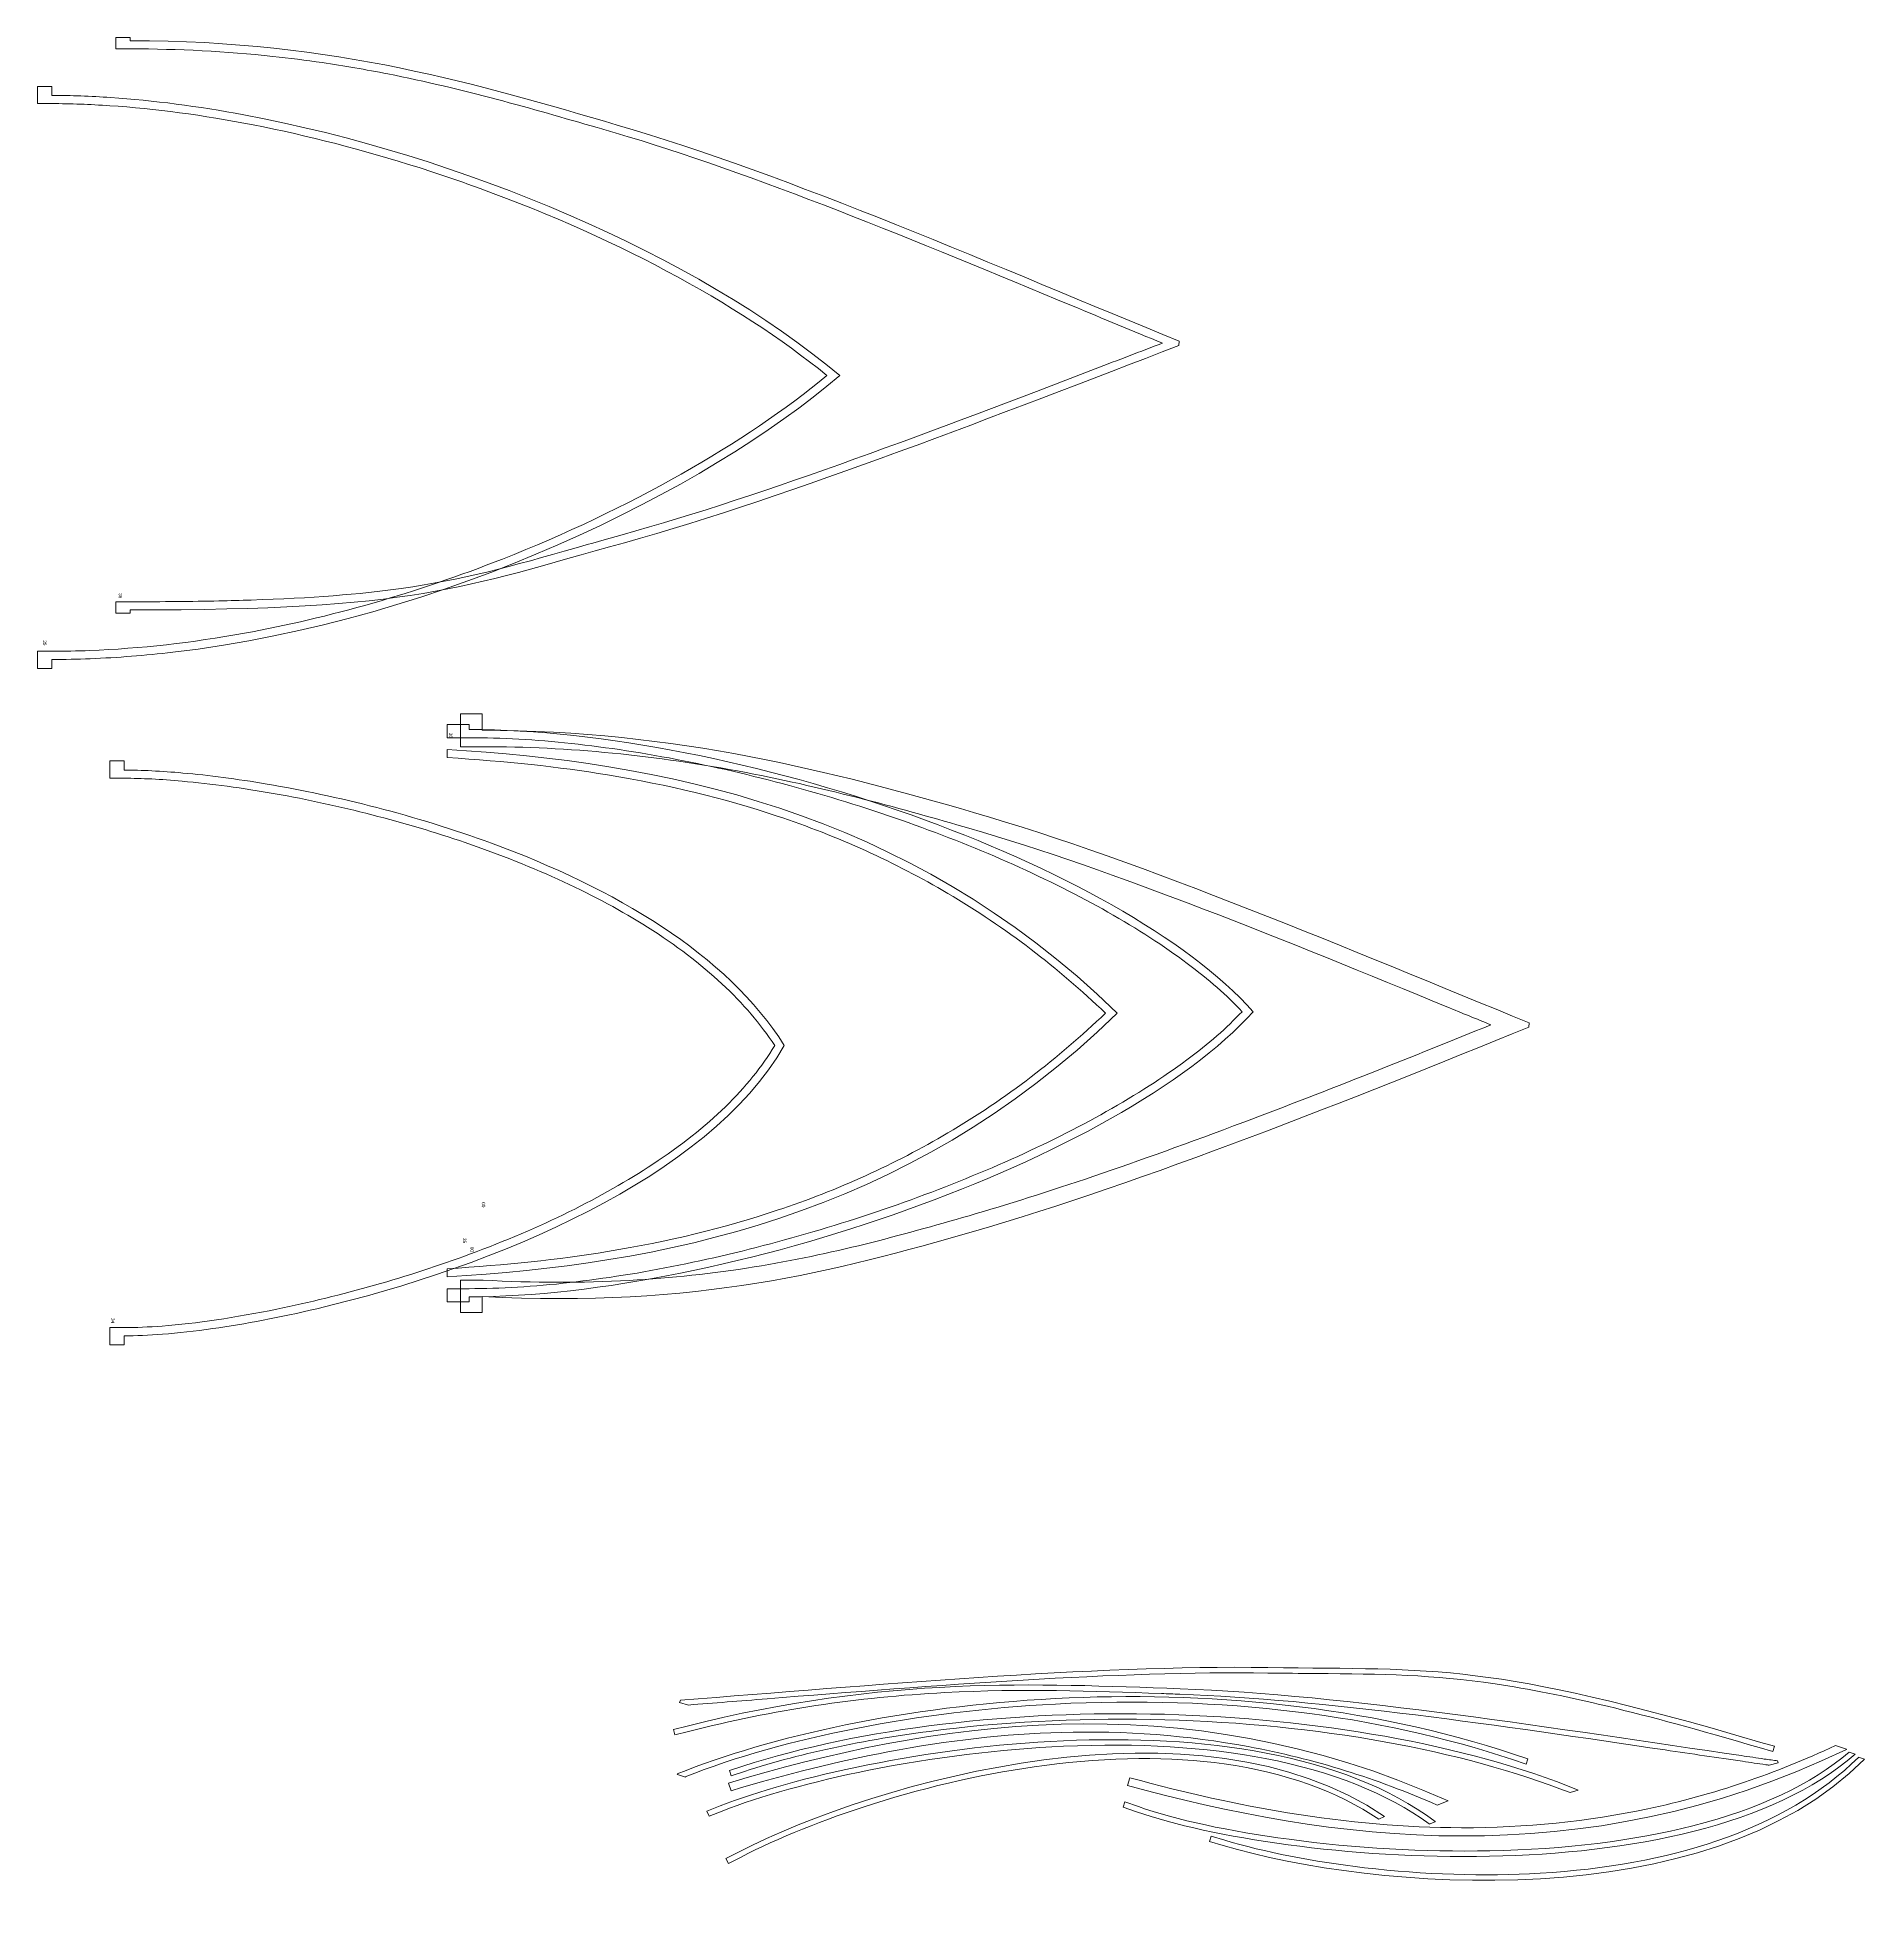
# Model space of a CAD drawing. Header units: inches. Extents: x -11188 to 11060, y -18103 to 6291.
# Drawn here: x -4225 to -2220, y 282 to 2347 of the extents above; entities that cross this region are included whole.
import ezdxf

# ---------------------------------------------------------------- set-up
doc = ezdxf.new("R2010")
doc.units = ezdxf.units.IN
doc.header["$MEASUREMENT"] = 0
doc.layers.add('PRINT', color=7, linetype='Continuous', lineweight=9)
doc.layers.add('SECT-ELEV_dwg', color=8, linetype='Continuous', lineweight=9)
doc.styles.add('Arial', font='arial.ttf', dxfattribs={"height": 0.303706})

# ---------------------------------------------------------------- blocks, each defined once
blk = doc.blocks.new('SECT-ELEV_dwg_block 100-315214-Level 1')
at = {"layer": 'PRINT'}
for points in [[(-18.92, -38.07), (-18.92, -38.07), (-16.92, -38.07), (-16.92, -38.07)], [(-18.92, -41.07), (-18.92, -41.07), (-18.92, -38.07), (-18.92, -38.07)], [(-16.92, -38.07), (-16.92, -38.07), (-16.92, -39.57), (-16.92, -39.57)], [(-16.92, -39.57), (0.86, -39.57), (15.48, -43.46), (28.02, -47.08)], [(-16.92, -41.07), (-16.92, -41.07), (-18.92, -41.07), (-18.92, -41.07)], [(7.23, -43.44), (-1.1, -41.85), (-9, -41.07), (-16.92, -41.07)], [(27.61, -48.53), (21.73, -46.83), (14.82, -44.89), (7.23, -43.44)], [(28.02, -47.08), (43.52, -51.56), (62.97, -59.86), (78.86, -66.33)], [(71.34, -64.87), (57.04, -59), (40.83, -52.34), (27.61, -48.53)], [(75.38, -66.52), (74.06, -65.99), (72.72, -65.44), (71.34, -64.87)], [(78.83, -66.74), (62.95, -73.21), (43.53, -80.96), (28.03, -85.43)], [(52.76, -75.43), (60.51, -72.51), (68.39, -69.36), (75.38, -66.52)], [(78.86, -66.33), (78.86, -66.33), (78.83, -66.74), (78.83, -66.74)], [(27.62, -83.99), (34.56, -81.99), (42.79, -79.19), (52.76, -75.43)], [(7.96, -88.68), (15.11, -87.53), (21.34, -85.81), (27.62, -83.99)], [(28.03, -85.43), (15.49, -89.06), (2.68, -92.44), (-16.92, -91.38)], [(-3.47, -89.91), (0.41, -89.7), (4.15, -89.3), (7.96, -88.68)], [(-18.92, -89.88), (-18.92, -89.88), (-16.88, -89.88), (-16.88, -89.88)], [(-18.92, -92.85), (-18.92, -92.85), (-18.92, -89.88), (-18.92, -89.88)], [(-16.88, -89.88), (-16.88, -89.88), (-16.84, -89.89), (-16.84, -89.89)], [(-16.84, -89.89), (-12.17, -90.14), (-7.8, -90.15), (-3.47, -89.91)], [(-16.92, -92.85), (-16.92, -92.85), (-18.92, -92.85), (-18.92, -92.85)], [(-16.92, -91.38), (-16.92, -91.38), (-16.92, -92.85), (-16.92, -92.85)]]:
    blk.add_open_spline(points, degree=3, dxfattribs=at)
blk = doc.blocks.new('SECT-ELEV_dwg_block 101-315215-Level 1')
at = {"layer": 'PRINT'}
for points in [[(-20.13, -39.04), (-20.13, -39.04), (-18.13, -39.04), (-18.13, -39.04)], [(-20.13, -40.25), (-20.13, -40.25), (-20.13, -39.04), (-20.13, -39.04)], [(-18.13, -39.04), (-18.13, -39.04), (-18.13, -39.5), (-18.13, -39.5)], [(-18.13, -39.5), (6.27, -39.5), (41.4, -51.73), (53.63, -65.32)], [(-18.13, -40.25), (-18.13, -40.25), (-20.13, -40.25), (-20.13, -40.25)], [(1.51, -42.36), (-5.61, -40.96), (-12.22, -40.25), (-18.13, -40.25)], [(22.06, -48.02), (15.4, -45.65), (8.3, -43.69), (1.51, -42.36)], [(52.61, -65.32), (51.23, -63.85), (49.54, -62.37), (47.59, -60.91)], [(53.63, -65.32), (41.4, -78.9), (5.26, -91.42), (-18.13, -91.42)], [(47.55, -69.74), (49.53, -68.26), (51.23, -66.78), (52.61, -65.32)], [(40.18, -74.47), (42.93, -72.92), (45.41, -71.33), (47.55, -69.74)], [(21.68, -82.76), (28.49, -80.32), (34.88, -77.46), (40.18, -74.47)], [(1.08, -88.52), (7.84, -87.16), (14.96, -85.16), (21.68, -82.76)], [(-8.91, -90.11), (-5.73, -89.75), (-2.37, -89.22), (1.08, -88.52)], [(-20.13, -90.67), (-20.13, -90.67), (-18.13, -90.67), (-18.13, -90.67)], [(-20.13, -91.88), (-20.13, -91.88), (-20.13, -90.67), (-20.13, -90.67)], [(-18.13, -90.67), (-15.29, -90.67), (-12.19, -90.49), (-8.91, -90.11)], [(-18.13, -91.88), (-18.13, -91.88), (-20.13, -91.88), (-20.13, -91.88)], [(-18.13, -91.42), (-18.13, -91.42), (-18.13, -91.88), (-18.13, -91.88)]]:
    blk.add_open_spline(points, degree=3, dxfattribs=at)
blk.add_open_spline([(47.59, -60.91), (45.47, -59.32), (43.03, -57.74), (40.32, -56.2), (37.68, -54.71), (34.77, -53.25), (31.68, -51.86), (28.63, -50.5), (25.4, -49.21), (22.06, -48.02)], degree=3, knots=[11, 11, 11, 11, 12, 12, 12, 13, 13, 13, 14, 14, 14, 14], dxfattribs=at)
blk = doc.blocks.new('SECT-ELEV_dwg_block 102-315218-Level 1')
at = {"layer": 'PRINT'}
for points in [[(-20.13, -41.32), (-1.28, -42.45), (21.78, -46.51), (41.18, -65.46)], [(-20.13, -42.07), (-20.13, -42.07), (-20.13, -41.32), (-20.13, -41.32)], [(-5.45, -43.65), (-9.95, -42.91), (-14.73, -42.4), (-20.13, -42.07)], [(10.08, -47.42), (5.2, -45.79), (0.12, -44.56), (-5.45, -43.65)], [(25.69, -54.5), (20.86, -51.65), (15.61, -49.27), (10.08, -47.42)], [(33.3, -59.62), (30.87, -57.77), (28.31, -56.05), (25.69, -54.5)], [(40.11, -65.46), (37.93, -63.38), (35.64, -61.42), (33.3, -59.62)], [(41.18, -65.46), (21.78, -84.41), (-1.28, -88.47), (-20.13, -89.59)], [(33.3, -71.29), (35.64, -69.5), (37.93, -67.54), (40.11, -65.46)], [(25.69, -76.42), (28.31, -74.87), (30.87, -73.15), (33.3, -71.29)], [(10.08, -83.5), (15.61, -81.65), (20.86, -79.27), (25.69, -76.42)], [(-5.45, -87.27), (0.12, -86.36), (5.2, -85.13), (10.08, -83.5)], [(-20.13, -88.84), (-14.73, -88.52), (-9.95, -88.01), (-5.45, -87.27)], [(-20.13, -89.59), (-20.13, -89.59), (-20.13, -88.84), (-20.13, -88.84)]]:
    blk.add_open_spline(points, degree=3, dxfattribs=at)
blk = doc.blocks.new('SECT-ELEV_dwg_block 105-315219-Level 1')
at = {"layer": 'PRINT'}
for points in [[(-50.43, 23.82), (-50.43, 23.82), (-50.43, 22.79), (-50.43, 22.79)], [(-49.12, 23.82), (-49.12, 23.82), (-50.43, 23.82), (-50.43, 23.82)], [(-50.43, 22.79), (-50.43, 22.79), (-49.12, 22.79), (-49.12, 22.79)], [(-49.12, 23.54), (-49.12, 23.54), (-49.12, 23.82), (-49.12, 23.82)], [(-4.56, 15.82), (-17.09, 19.46), (-30.29, 23.54), (-49.12, 23.54)], [(-49.12, 22.79), (-44.7, 22.79), (-40.37, 22.56), (-36.07, 22.1)], [(-36.07, 22.1), (-34.56, 21.94), (-33.06, 21.75), (-31.56, 21.53)], [(-31.56, 21.53), (-29.56, 21.24), (-27.57, 20.89), (-25.56, 20.5)], [(-25.56, 20.5), (-18.62, 19.13), (-12.41, 17.32), (-6.4, 15.58)], [(-6.4, 15.58), (-5.85, 15.42), (-5.31, 15.26), (-4.76, 15.1)], [(46.84, -3.96), (30.97, 2.53), (10.93, 11.33), (-4.56, 15.82)], [(-4.76, 15.1), (7.71, 11.48), (23.27, 5.01), (37, -0.7)], [(37, -0.7), (39.9, -1.9), (42.65, -3.05), (45.31, -4.14)], [(-3.91, -22.4), (11.63, -18.09), (30.68, -10.5), (46.82, -4.37)], [(45.31, -4.14), (43.31, -4.91), (41.28, -5.68), (39.15, -6.5)], [(46.82, -4.37), (46.82, -4.37), (46.84, -3.96), (46.84, -3.96)], [(39.15, -6.5), (25.05, -11.9), (9.08, -18.02), (-4.11, -21.68)], [(-4.11, -21.68), (-5.61, -22.1), (-6.99, -22.49), (-8.32, -22.87)], [(-49.12, -28.56), (-22.98, -28.56), (-18.88, -26.57), (-3.91, -22.4)], [(-8.32, -22.87), (-14.26, -24.56), (-18.55, -25.77), (-24.33, -26.59)], [(-24.33, -26.59), (-28.16, -27.13), (-32.52, -27.47), (-38.07, -27.65)], [(-50.43, -27.81), (-50.43, -27.81), (-50.43, -28.84), (-50.43, -28.84)], [(-49.12, -27.81), (-49.12, -27.81), (-50.43, -27.81), (-50.43, -27.81)], [(-50.43, -28.84), (-50.43, -28.84), (-49.12, -28.84), (-49.12, -28.84)], [(-41.02, -27.73), (-43.49, -27.78), (-46.17, -27.81), (-49.12, -27.81)], [(-49.12, -28.84), (-49.12, -28.84), (-49.12, -28.56), (-49.12, -28.56)], [(-38.07, -27.65), (-39.02, -27.68), (-40, -27.71), (-41.02, -27.73)]]:
    blk.add_open_spline(points, degree=3, dxfattribs=at)
blk = doc.blocks.new('SECT-ELEV_dwg_block 106-315220-Level 1')
at = {"layer": 'PRINT'}
for points in [[(-57.6, 19.36), (-57.6, 19.36), (-57.6, 17.78), (-57.6, 17.78)], [(-56.29, 19.36), (-56.29, 19.36), (-57.6, 19.36), (-57.6, 19.36)], [(-56.29, 18.53), (-56.29, 18.53), (-56.29, 19.36), (-56.29, 19.36)], [(-57.6, 17.78), (-57.6, 17.78), (-56.29, 17.78), (-56.29, 17.78)], [(-50.92, 18.34), (-52.75, 18.46), (-54.54, 18.53), (-56.29, 18.53)], [(-56.29, 17.78), (-54.58, 17.78), (-52.82, 17.71), (-51, 17.59)], [(-51, 17.59), (-46.87, 17.32), (-42.47, 16.73), (-37.87, 15.83)], [(-51, 17.59), (-51, 17.59), (-51, 17.59), (-51, 17.59)], [(-38.73, 16.75), (-42.91, 17.54), (-47, 18.07), (-50.92, 18.34)], [(15.79, -7.1), (2.6, 3.98), (-18.99, 13.07), (-38.73, 16.75)], [(-37.87, 15.83), (-32.87, 14.85), (-27.79, 13.54), (-22.7, 11.92)], [(-22.7, 11.92), (-21.25, 11.46), (-19.79, 10.97), (-18.34, 10.45)], [(-18.34, 10.45), (-5.27, 5.83), (6.39, -0.39), (14.62, -7.1)], [(-45.24, -32.43), (-20.39, -29.52), (3.54, -17.58), (15.79, -7.1)], [(14.62, -7.1), (7.18, -13.28), (-3.58, -19.38), (-15.08, -23.9)], [(-15.08, -23.9), (-22.96, -27), (-30.91, -29.28), (-38.66, -30.68)], [(-38.66, -30.68), (-43.48, -31.56), (-48.22, -32.09), (-52.82, -32.27)], [(-57.6, -32.34), (-57.6, -32.34), (-57.6, -33.92), (-57.6, -33.92)], [(-56.29, -32.34), (-56.29, -32.34), (-57.6, -32.34), (-57.6, -32.34)], [(-52.82, -32.27), (-53.99, -32.31), (-55.14, -32.34), (-56.29, -32.34)], [(-52.79, -33.02), (-50.27, -32.92), (-47.75, -32.72), (-45.24, -32.43)], [(-57.6, -33.92), (-57.6, -33.92), (-56.29, -33.92), (-56.29, -33.92)], [(-56.29, -33.09), (-55.12, -33.09), (-53.96, -33.06), (-52.79, -33.02)], [(-56.29, -33.92), (-56.29, -33.92), (-56.29, -33.09), (-56.29, -33.09)]]:
    blk.add_open_spline(points, degree=3, dxfattribs=at)
blk = doc.blocks.new('SECT-ELEV_dwg_block 107-315221-Level 1')
at = {"layer": 'PRINT'}
for points in [[(-50.98, -42.38), (-50.98, -42.38), (-50.98, -43.96), (-50.98, -43.96)], [(-49.67, -42.38), (-49.67, -42.38), (-50.98, -42.38), (-50.98, -42.38)], [(-49.67, -43.21), (-49.67, -43.21), (-49.67, -42.38), (-49.67, -42.38)], [(-50.98, -43.96), (-50.98, -43.96), (-49.67, -43.96), (-49.67, -43.96)], [(-44.3, -43.48), (-46.29, -43.3), (-48.1, -43.21), (-49.67, -43.21)], [(-49.67, -43.96), (-48.09, -43.96), (-46.3, -44.05), (-44.38, -44.23)], [(-44.38, -44.23), (-41.74, -44.46), (-38.84, -44.85), (-35.86, -45.38)], [(-44.38, -44.23), (-44.38, -44.23), (-44.38, -44.23), (-44.38, -44.23)], [(-36.61, -44.49), (-39.37, -44.02), (-41.96, -43.69), (-44.3, -43.48)], [(-16.08, -49.9), (-23.04, -47.34), (-30.26, -45.57), (-36.61, -44.49)], [(-35.86, -45.38), (-29.97, -46.43), (-23.96, -47.97), (-18.49, -49.84)], [(-18.49, -49.84), (-12.07, -52.04), (-6.45, -54.65), (-1.79, -57.59)], [(10.72, -68.41), (5.5, -60.05), (-4.96, -53.98), (-16.08, -49.9)], [(-1.79, -57.59), (3.38, -60.86), (7.29, -64.5), (9.84, -68.43)], [(-32.04, -92.5), (-15.89, -88.69), (3.79, -80.55), (10.72, -68.41)], [(9.84, -68.43), (7.55, -72.26), (3.81, -75.9), (-1.3, -79.27)], [(-1.3, -79.27), (-5.93, -82.34), (-11.57, -85.11), (-18.07, -87.52)], [(-18.07, -87.52), (-23.68, -89.6), (-29.78, -91.33), (-35.71, -92.54)], [(-35.71, -92.54), (-39.52, -93.32), (-43.12, -93.85), (-46.2, -94.09)], [(-41.57, -94.32), (-38.65, -93.91), (-35.42, -93.3), (-32.04, -92.5)], [(-50.98, -94.23), (-50.98, -94.23), (-50.98, -95.82), (-50.98, -95.82)], [(-49.67, -94.23), (-49.67, -94.23), (-50.98, -94.23), (-50.98, -94.23)], [(-46.2, -94.09), (-47.45, -94.18), (-48.61, -94.23), (-49.67, -94.23)], [(-46.17, -94.84), (-44.75, -94.73), (-43.21, -94.55), (-41.57, -94.32)], [(-50.98, -95.82), (-50.98, -95.82), (-49.67, -95.82), (-49.67, -95.82)], [(-49.67, -94.98), (-48.61, -94.98), (-47.44, -94.94), (-46.17, -94.84)], [(-49.67, -95.82), (-49.67, -95.82), (-49.67, -94.98), (-49.67, -94.98)]]:
    blk.add_open_spline(points, degree=3, dxfattribs=at)
blk = doc.blocks.new('SECT-ELEV_dwg_block 99-315222-Level 1')
for name in ['SECT-ELEV_dwg_block 105-315219-Level 1', 'SECT-ELEV_dwg_block 106-315220-Level 1', 'SECT-ELEV_dwg_block 101-315215-Level 1', 'SECT-ELEV_dwg_block 100-315214-Level 1', 'SECT-ELEV_dwg_block 107-315221-Level 1', 'SECT-ELEV_dwg_block 102-315218-Level 1']:
    blk.add_blockref(name, (0, 0))
blk = doc.blocks.new('SECT-ELEV_dwg_block 132-315245-Level 1')
at = {"layer": 'PRINT'}
for points in [[(0.92, -9.94), (18.07, -2.99), (50.43, 0.91), (77.52, -8.15)], [(77.36, -8.62), (65.07, -4.51), (50.6, -2.75), (35.52, -3.54)], [(35.52, -3.54), (23.02, -4.19), (10.73, -6.61), (1.66, -10.19)], [(77.52, -8.15), (77.52, -8.15), (78.76, -8.56), (78.76, -8.56)], [(78.76, -8.56), (78.76, -8.56), (78.6, -9.03), (78.6, -9.03)], [(0.95, -9.98), (0.94, -9.97), (0.93, -9.95), (0.92, -9.94)], [(1.69, -10.23), (1.69, -10.23), (0.95, -9.98), (0.95, -9.98)], [(1.66, -10.19), (1.67, -10.2), (1.68, -10.21), (1.69, -10.23)], [(78.6, -9.03), (78.6, -9.03), (77.36, -8.62), (77.36, -8.62)]]:
    blk.add_open_spline(points, degree=3, dxfattribs=at)
blk = doc.blocks.new('SECT-ELEV_dwg_block 133-315246-Level 1')
at = {"layer": 'PRINT'}
for points in [[(108.69, -8.14), (93.6, -21.29), (56.52, -18.12), (42.95, -13.4)], [(93.86, -14.68), (99.89, -13.15), (104.69, -10.88), (108.15, -7.95)], [(108.15, -7.95), (108.15, -7.95), (108.69, -8.14), (108.69, -8.14)], [(41.72, -12.98), (41.72, -12.98), (41.89, -12.5), (41.89, -12.5)], [(42.95, -13.4), (42.95, -13.4), (41.72, -12.98), (41.72, -12.98)], [(41.89, -12.5), (41.89, -12.5), (43.12, -12.93), (43.12, -12.93)], [(43.12, -12.93), (46.57, -14.13), (51.47, -15.2), (56.9, -15.92)], [(75.26, -16.97), (82.2, -16.83), (88.46, -16.06), (93.86, -14.68)], [(56.9, -15.92), (62.91, -16.73), (69.26, -17.09), (75.26, -16.97)]]:
    blk.add_open_spline(points, degree=3, dxfattribs=at)
blk = doc.blocks.new('SECT-ELEV_dwg_block 134-315247-Level 1')
at = {"layer": 'PRINT'}
for points in [[(6.93, -9.23), (28.86, -2.14), (62.43, -2.93), (83.36, -11.41)], [(45.53, -4.98), (38.6, -4.79), (31.78, -5.09), (25.25, -5.88)], [(82.61, -11.65), (72.67, -7.73), (59.53, -5.36), (45.53, -4.98)], [(25.25, -5.88), (18.55, -6.69), (12.44, -7.97), (7.09, -9.7)], [(5.7, -9.63), (5.7, -9.63), (6.93, -9.23), (6.93, -9.23)], [(5.85, -10.11), (5.85, -10.11), (5.7, -9.63), (5.7, -9.63)], [(7.09, -9.7), (7.09, -9.7), (5.85, -10.11), (5.85, -10.11)], [(83.36, -11.41), (83.36, -11.41), (82.61, -11.65), (82.61, -11.65)]]:
    blk.add_open_spline(points, degree=3, dxfattribs=at)
blk = doc.blocks.new('SECT-ELEV_dwg_block 135-315248-Level 1')
at = {"layer": 'PRINT'}
for points in [[(4.86, -12.86), (18.24, -7.62), (53.42, -1.74), (70.27, -14.28)], [(36.28, -7.4), (30.5, -7.66), (24.33, -8.42), (18.45, -9.6)], [(54.73, -8.52), (49.3, -7.48), (43.09, -7.1), (36.28, -7.4)], [(69.73, -14.5), (65.88, -11.71), (60.83, -9.7), (54.73, -8.52)], [(18.45, -9.6), (13.3, -10.63), (8.54, -11.96), (5.04, -13.33)], [(3.64, -13.34), (3.64, -13.34), (4.86, -12.86), (4.86, -12.86)], [(3.83, -13.8), (3.83, -13.8), (3.64, -13.34), (3.64, -13.34)], [(5.04, -13.33), (5.04, -13.33), (3.83, -13.8), (3.83, -13.8)], [(70.27, -14.31), (70.27, -14.31), (69.73, -14.52), (69.73, -14.52)], [(69.73, -14.52), (69.73, -14.51), (69.73, -14.51), (69.73, -14.5)], [(70.27, -14.28), (70.27, -14.29), (70.27, -14.3), (70.27, -14.31)]]:
    blk.add_open_spline(points, degree=3, dxfattribs=at)
blk = doc.blocks.new('SECT-ELEV_dwg_block 131-315249-Level 1')
at = {"layer": 'PRINT'}
for points in [[(1.21, -3.19), (18.43, -1.86), (38.84, 0.04), (54.96, -0.2)], [(54.96, -0.2), (70.5, -0.43), (75, 0.33), (100.07, -7.05)], [(1.84, -5.55), (20.1, -0.94), (33.89, -1.68), (46.94, -2.14)], [(5.6, -10.77), (23.69, -5.37), (46.74, -1.27), (71.47, -12.41)], [(54.95, -0.7), (41.26, -0.49), (24.2, -1.86), (9.15, -3.06)], [(59.33, -0.75), (57.94, -0.73), (56.51, -0.72), (54.95, -0.7)], [(75.77, -1.7), (69.98, -0.84), (65.51, -0.8), (59.33, -0.75)], [(99.93, -7.53), (89.06, -4.33), (81.84, -2.59), (75.77, -1.7)], [(1.13, -3.4), (1.13, -3.4), (1.21, -3.19), (1.21, -3.19)], [(1.94, -3.63), (1.94, -3.63), (1.13, -3.4), (1.13, -3.4)], [(9.15, -3.06), (6.65, -3.26), (4.28, -3.45), (1.94, -3.63)], [(25.41, -2.49), (17.41, -2.91), (9.75, -4.07), (1.96, -6.04)], [(6.53, -17.1), (19.16, -10.54), (48.71, -2.24), (65.64, -13.83)], [(45.22, -2.58), (38.96, -2.35), (32.49, -2.12), (25.41, -2.49)], [(46.92, -2.64), (46.35, -2.62), (45.79, -2.6), (45.22, -2.58)], [(91.31, -7.74), (76.59, -5.56), (59.91, -3.09), (46.92, -2.64)], [(46.94, -2.14), (62.01, -2.67), (81.87, -5.87), (98.27, -8.26)], [(0.58, -5.87), (0.58, -5.87), (1.84, -5.55), (1.84, -5.55)], [(0.7, -6.35), (0.7, -6.35), (0.58, -5.87), (0.58, -5.87)], [(1.96, -6.04), (1.96, -6.04), (0.7, -6.35), (0.7, -6.35)], [(36.06, -6.14), (30.92, -6.28), (25.73, -6.86), (20.18, -7.92)], [(53.15, -7.43), (47.65, -6.41), (41.9, -5.97), (36.06, -6.14)], [(20.18, -7.92), (15.71, -8.77), (11.03, -9.93), (5.85, -11.47)], [(50.97, -9.02), (46.04, -8.33), (40.51, -8.37), (34.54, -9.15)], [(107.92, -7.69), (83.48, -19.46), (60.33, -15.95), (42.11, -11)], [(109.55, -8.58), (95.11, -23.15), (64.52, -20.55), (50.87, -16.49)], [(62.06, -9.64), (59.14, -8.73), (56.15, -7.99), (53.15, -7.43)], [(98.4, -8.78), (96.11, -8.45), (93.76, -8.1), (91.31, -7.74)], [(96.04, -16.06), (101.34, -14.26), (105.7, -11.69), (109, -8.42)], [(98.27, -8.26), (98.98, -8.36), (99.69, -8.47), (100.39, -8.57)], [(98.58, -10.7), (101.37, -9.75), (104.17, -8.62), (106.89, -7.34)], [(101.18, -7.89), (101.18, -7.89), (99.93, -7.53), (99.93, -7.53)], [(100.07, -7.05), (100.07, -7.05), (101.32, -7.41), (101.32, -7.41)], [(100.39, -8.57), (100.8, -8.63), (101.21, -8.68), (101.61, -8.74)], [(101.32, -7.41), (101.32, -7.41), (101.18, -7.89), (101.18, -7.89)], [(106.89, -7.34), (106.89, -7.34), (107.91, -7.68), (107.91, -7.68)], [(106.89, -7.34), (106.89, -7.34), (106.89, -7.34), (106.89, -7.34)], [(107.91, -7.68), (107.91, -7.68), (107.92, -7.69), (107.92, -7.69)], [(109, -8.41), (109, -8.41), (109.55, -8.57), (109.55, -8.57)], [(109, -8.42), (109, -8.41), (109, -8.41), (109, -8.41)], [(109.55, -8.57), (109.55, -8.57), (109.55, -8.58), (109.55, -8.58)], [(34.54, -9.15), (29.47, -9.81), (24.05, -11.03), (18.87, -12.67)], [(42.11, -11), (42.11, -11), (42.35, -10.29), (42.35, -10.29)], [(42.35, -10.29), (47.56, -11.71), (52.26, -12.75), (56.76, -13.49)], [(65.13, -14.09), (61.27, -11.5), (56.51, -9.8), (50.97, -9.02)], [(70.45, -12.78), (67.7, -11.57), (64.88, -10.52), (62.06, -9.64)], [(100.52, -9.09), (99.82, -8.99), (99.11, -8.89), (98.4, -8.78)], [(100.83, -9.13), (100.73, -9.12), (100.63, -9.11), (100.52, -9.09)], [(101.65, -8.93), (101.65, -8.93), (100.83, -9.13), (100.83, -9.13)], [(101.61, -8.74), (101.61, -8.74), (101.65, -8.93), (101.65, -8.93)], [(5.85, -11.47), (5.85, -11.47), (5.6, -10.77), (5.6, -10.77)], [(89.73, -13.13), (92.71, -12.5), (95.69, -11.68), (98.58, -10.7)], [(18.87, -12.67), (14.4, -14.08), (10.1, -15.81), (6.76, -17.54)], [(56.76, -13.49), (62.33, -14.4), (67.54, -14.85), (72.68, -14.86)], [(71.47, -12.41), (71.47, -12.41), (70.45, -12.78), (70.45, -12.78)], [(72.68, -14.86), (78.52, -14.87), (84.25, -14.29), (89.73, -13.13)], [(65.64, -13.83), (65.64, -13.83), (65.13, -14.09), (65.13, -14.09)], [(5.37, -17.69), (5.37, -17.69), (6.53, -17.1), (6.53, -17.1)], [(49.63, -16.11), (49.63, -16.11), (49.77, -15.64), (49.77, -15.64)], [(50.87, -16.49), (50.87, -16.49), (49.63, -16.11), (49.63, -16.11)], [(49.77, -15.64), (49.77, -15.64), (51.02, -16.01), (51.02, -16.01)], [(51.02, -16.01), (54.62, -17.08), (59.17, -17.97), (63.82, -18.52)], [(79.88, -19.02), (85.89, -18.67), (91.33, -17.67), (96.04, -16.06)], [(5.6, -18.14), (5.6, -18.14), (5.37, -17.69), (5.37, -17.69)], [(6.76, -17.54), (6.76, -17.54), (5.6, -18.14), (5.6, -18.14)], [(63.82, -18.52), (69.23, -19.15), (74.78, -19.33), (79.88, -19.02)]]:
    blk.add_open_spline(points, degree=3, dxfattribs=at)
for name in ['SECT-ELEV_dwg_block 132-315245-Level 1', 'SECT-ELEV_dwg_block 135-315248-Level 1', 'SECT-ELEV_dwg_block 134-315247-Level 1', 'SECT-ELEV_dwg_block 133-315246-Level 1']:
    blk.add_blockref(name, (0, 0))
blk = doc.blocks.new('SECT-ELEV_dwg_block 100-V19-Level 1')
at = {"layer": 'PRINT'}
for points in [[(-18.92, -38.07), (-18.92, -38.07), (-16.92, -38.07), (-16.92, -38.07)], [(-18.92, -41.07), (-18.92, -41.07), (-18.92, -38.07), (-18.92, -38.07)], [(-16.92, -38.07), (-16.92, -38.07), (-16.92, -39.57), (-16.92, -39.57)], [(-16.92, -39.57), (0.86, -39.57), (15.48, -43.46), (28.02, -47.08)], [(-16.92, -41.07), (-16.92, -41.07), (-18.92, -41.07), (-18.92, -41.07)], [(7.23, -43.44), (-1.1, -41.85), (-9, -41.07), (-16.92, -41.07)], [(27.61, -48.53), (21.73, -46.83), (14.82, -44.89), (7.23, -43.44)], [(28.02, -47.08), (43.52, -51.56), (62.97, -59.86), (78.86, -66.33)], [(71.34, -64.87), (57.04, -59), (40.83, -52.34), (27.61, -48.53)], [(75.38, -66.52), (74.06, -65.99), (72.72, -65.44), (71.34, -64.87)], [(78.83, -66.74), (62.95, -73.21), (43.53, -80.96), (28.03, -85.43)], [(52.76, -75.43), (60.51, -72.51), (68.39, -69.36), (75.38, -66.52)], [(78.86, -66.33), (78.86, -66.33), (78.83, -66.74), (78.83, -66.74)], [(27.62, -83.99), (34.56, -81.99), (42.79, -79.19), (52.76, -75.43)], [(7.96, -88.68), (15.11, -87.53), (21.34, -85.81), (27.62, -83.99)], [(28.03, -85.43), (15.49, -89.06), (2.68, -92.44), (-16.92, -91.38)], [(-3.47, -89.91), (0.41, -89.7), (4.15, -89.3), (7.96, -88.68)], [(-18.92, -89.88), (-18.92, -89.88), (-16.88, -89.88), (-16.88, -89.88)], [(-18.92, -92.85), (-18.92, -92.85), (-18.92, -89.88), (-18.92, -89.88)], [(-16.88, -89.88), (-16.88, -89.88), (-16.84, -89.89), (-16.84, -89.89)], [(-16.84, -89.89), (-12.17, -90.14), (-7.8, -90.15), (-3.47, -89.91)], [(-16.92, -92.85), (-16.92, -92.85), (-18.92, -92.85), (-18.92, -92.85)], [(-16.92, -91.38), (-16.92, -91.38), (-16.92, -92.85), (-16.92, -92.85)]]:
    blk.add_open_spline(points, degree=3, dxfattribs=at)
at = {"layer": 'PRINT', "insert": (-19.65, -39.79), "char_height": 0.304, "width": 0.4878, "attachment_point": 1, "rotation": 270, "line_spacing_factor": 0.938532, "style": 'Arial'}
blk.add_mtext('36', dxfattribs=at)
blk = doc.blocks.new('SECT-ELEV_dwg_block 101-V20-Level 1')
at = {"layer": 'PRINT'}
for points in [[(-20.13, -39.04), (-20.13, -39.04), (-18.13, -39.04), (-18.13, -39.04)], [(-20.13, -40.25), (-20.13, -40.25), (-20.13, -39.04), (-20.13, -39.04)], [(-18.13, -39.04), (-18.13, -39.04), (-18.13, -39.5), (-18.13, -39.5)], [(-18.13, -39.5), (6.27, -39.5), (41.4, -51.73), (53.63, -65.32)], [(-18.13, -40.25), (-18.13, -40.25), (-20.13, -40.25), (-20.13, -40.25)], [(1.51, -42.36), (-5.61, -40.96), (-12.22, -40.25), (-18.13, -40.25)], [(22.06, -48.02), (15.4, -45.65), (8.3, -43.69), (1.51, -42.36)], [(52.61, -65.32), (51.23, -63.85), (49.54, -62.37), (47.59, -60.91)], [(53.63, -65.32), (41.4, -78.9), (5.26, -91.42), (-18.13, -91.42)], [(47.55, -69.74), (49.53, -68.26), (51.23, -66.78), (52.61, -65.32)], [(40.18, -74.47), (42.93, -72.92), (45.41, -71.33), (47.55, -69.74)], [(21.68, -82.76), (28.49, -80.32), (34.88, -77.46), (40.18, -74.47)], [(1.08, -88.52), (7.84, -87.16), (14.96, -85.16), (21.68, -82.76)], [(-8.91, -90.11), (-5.73, -89.75), (-2.37, -89.22), (1.08, -88.52)], [(-20.13, -90.67), (-20.13, -90.67), (-18.13, -90.67), (-18.13, -90.67)], [(-20.13, -91.88), (-20.13, -91.88), (-20.13, -90.67), (-20.13, -90.67)], [(-18.13, -90.67), (-15.29, -90.67), (-12.19, -90.49), (-8.91, -90.11)], [(-18.13, -91.88), (-18.13, -91.88), (-20.13, -91.88), (-20.13, -91.88)], [(-18.13, -91.42), (-18.13, -91.42), (-18.13, -91.88), (-18.13, -91.88)]]:
    blk.add_open_spline(points, degree=3, dxfattribs=at)
blk.add_open_spline([(47.59, -60.91), (45.47, -59.32), (43.03, -57.74), (40.32, -56.2), (37.68, -54.71), (34.77, -53.25), (31.68, -51.86), (28.63, -50.5), (25.4, -49.21), (22.06, -48.02)], degree=3, knots=[11, 11, 11, 11, 12, 12, 12, 13, 13, 13, 14, 14, 14, 14], dxfattribs=at)
at = {"layer": 'PRINT', "insert": (-18.38, -86.03), "char_height": 0.304, "width": 0.4878, "attachment_point": 1, "rotation": 270, "line_spacing_factor": 0.938532, "style": 'Arial'}
blk.add_mtext('35', dxfattribs=at)
blk = doc.blocks.new('SECT-ELEV_dwg_block 103-315216-Level 1')
at = {"layer": 'PRINT', "insert": (-17.7, -86.84), "char_height": 0.304, "width": 0.4878, "attachment_point": 1, "rotation": 270, "line_spacing_factor": 0.938532, "style": 'Arial'}
blk.add_mtext('00', dxfattribs=at)
blk = doc.blocks.new('SECT-ELEV_dwg_block 104-315217-Level 1')
at = {"layer": 'PRINT', "insert": (-16.65, -82.76), "char_height": 0.304, "width": 0.4878, "attachment_point": 1, "rotation": 270, "line_spacing_factor": 0.938532, "style": 'Arial'}
blk.add_mtext('00', dxfattribs=at)
blk = doc.blocks.new('SECT-ELEV_dwg_block 102-V21-Level 1')
at = {"layer": 'PRINT'}
for points in [[(-20.13, -41.32), (-1.28, -42.45), (21.78, -46.51), (41.18, -65.46)], [(-20.13, -42.07), (-20.13, -42.07), (-20.13, -41.32), (-20.13, -41.32)], [(-5.45, -43.65), (-9.95, -42.91), (-14.73, -42.4), (-20.13, -42.07)], [(10.08, -47.42), (5.2, -45.79), (0.12, -44.56), (-5.45, -43.65)], [(25.69, -54.5), (20.86, -51.65), (15.61, -49.27), (10.08, -47.42)], [(33.3, -59.62), (30.87, -57.77), (28.31, -56.05), (25.69, -54.5)], [(40.11, -65.46), (37.93, -63.38), (35.64, -61.42), (33.3, -59.62)], [(41.18, -65.46), (21.78, -84.41), (-1.28, -88.47), (-20.13, -89.59)], [(33.3, -71.29), (35.64, -69.5), (37.93, -67.54), (40.11, -65.46)], [(25.69, -76.42), (28.31, -74.87), (30.87, -73.15), (33.3, -71.29)], [(10.08, -83.5), (15.61, -81.65), (20.86, -79.27), (25.69, -76.42)], [(-5.45, -87.27), (0.12, -86.36), (5.2, -85.13), (10.08, -83.5)], [(-20.13, -88.84), (-14.73, -88.52), (-9.95, -88.01), (-5.45, -87.27)], [(-20.13, -89.59), (-20.13, -89.59), (-20.13, -88.84), (-20.13, -88.84)]]:
    blk.add_open_spline(points, degree=3, dxfattribs=at)
for name in ['SECT-ELEV_dwg_block 104-315217-Level 1', 'SECT-ELEV_dwg_block 103-315216-Level 1']:
    blk.add_blockref(name, (0, 0))
blk = doc.blocks.new('SECT-ELEV_dwg_block 105-V22-Level 1')
at = {"layer": 'PRINT'}
for points in [[(-50.43, 23.82), (-50.43, 23.82), (-50.43, 22.79), (-50.43, 22.79)], [(-49.12, 23.82), (-49.12, 23.82), (-50.43, 23.82), (-50.43, 23.82)], [(-50.43, 22.79), (-50.43, 22.79), (-49.12, 22.79), (-49.12, 22.79)], [(-49.12, 23.54), (-49.12, 23.54), (-49.12, 23.82), (-49.12, 23.82)], [(-4.56, 15.82), (-17.09, 19.46), (-30.29, 23.54), (-49.12, 23.54)], [(-49.12, 22.79), (-44.7, 22.79), (-40.37, 22.56), (-36.07, 22.1)], [(-36.07, 22.1), (-34.56, 21.94), (-33.06, 21.75), (-31.56, 21.53)], [(-31.56, 21.53), (-29.56, 21.24), (-27.57, 20.89), (-25.56, 20.5)], [(-25.56, 20.5), (-18.62, 19.13), (-12.41, 17.32), (-6.4, 15.58)], [(-6.4, 15.58), (-5.85, 15.42), (-5.31, 15.26), (-4.76, 15.1)], [(46.84, -3.96), (30.97, 2.53), (10.93, 11.33), (-4.56, 15.82)], [(-4.76, 15.1), (7.71, 11.48), (23.27, 5.01), (37, -0.7)], [(37, -0.7), (39.9, -1.9), (42.65, -3.05), (45.31, -4.14)], [(-3.91, -22.4), (11.63, -18.09), (30.68, -10.5), (46.82, -4.37)], [(45.31, -4.14), (43.31, -4.91), (41.28, -5.68), (39.15, -6.5)], [(46.82, -4.37), (46.82, -4.37), (46.84, -3.96), (46.84, -3.96)], [(39.15, -6.5), (25.05, -11.9), (9.08, -18.02), (-4.11, -21.68)], [(-4.11, -21.68), (-5.61, -22.1), (-6.99, -22.49), (-8.32, -22.87)], [(-49.12, -28.56), (-22.98, -28.56), (-18.88, -26.57), (-3.91, -22.4)], [(-8.32, -22.87), (-14.26, -24.56), (-18.55, -25.77), (-24.33, -26.59)], [(-24.33, -26.59), (-28.16, -27.13), (-32.52, -27.47), (-38.07, -27.65)], [(-50.43, -27.81), (-50.43, -27.81), (-50.43, -28.84), (-50.43, -28.84)], [(-49.12, -27.81), (-49.12, -27.81), (-50.43, -27.81), (-50.43, -27.81)], [(-50.43, -28.84), (-50.43, -28.84), (-49.12, -28.84), (-49.12, -28.84)], [(-41.02, -27.73), (-43.49, -27.78), (-46.17, -27.81), (-49.12, -27.81)], [(-49.12, -28.84), (-49.12, -28.84), (-49.12, -28.56), (-49.12, -28.56)], [(-38.07, -27.65), (-39.02, -27.68), (-40, -27.71), (-41.02, -27.73)]]:
    blk.add_open_spline(points, degree=3, dxfattribs=at)
at = {"layer": 'PRINT', "insert": (-49.87, -27.02), "char_height": 0.304, "width": 0.4878, "attachment_point": 1, "rotation": 270, "line_spacing_factor": 0.938532, "style": 'Arial'}
blk.add_mtext('36', dxfattribs=at)
blk = doc.blocks.new('SECT-ELEV_dwg_block 106-V23-Level 1')
at = {"layer": 'PRINT'}
for points in [[(-57.6, 19.36), (-57.6, 19.36), (-57.6, 17.78), (-57.6, 17.78)], [(-56.29, 19.36), (-56.29, 19.36), (-57.6, 19.36), (-57.6, 19.36)], [(-56.29, 18.53), (-56.29, 18.53), (-56.29, 19.36), (-56.29, 19.36)], [(-57.6, 17.78), (-57.6, 17.78), (-56.29, 17.78), (-56.29, 17.78)], [(-50.92, 18.34), (-52.75, 18.46), (-54.54, 18.53), (-56.29, 18.53)], [(-56.29, 17.78), (-54.58, 17.78), (-52.82, 17.71), (-51, 17.59)], [(-51, 17.59), (-46.87, 17.32), (-42.47, 16.73), (-37.87, 15.83)], [(-51, 17.59), (-51, 17.59), (-51, 17.59), (-51, 17.59)], [(-38.73, 16.75), (-42.91, 17.54), (-47, 18.07), (-50.92, 18.34)], [(15.79, -7.1), (2.6, 3.98), (-18.99, 13.07), (-38.73, 16.75)], [(-37.87, 15.83), (-32.87, 14.85), (-27.79, 13.54), (-22.7, 11.92)], [(-22.7, 11.92), (-21.25, 11.46), (-19.79, 10.97), (-18.34, 10.45)], [(-18.34, 10.45), (-5.27, 5.83), (6.39, -0.39), (14.62, -7.1)], [(-45.24, -32.43), (-20.39, -29.52), (3.54, -17.58), (15.79, -7.1)], [(14.62, -7.1), (7.18, -13.28), (-3.58, -19.38), (-15.08, -23.9)], [(-15.08, -23.9), (-22.96, -27), (-30.91, -29.28), (-38.66, -30.68)], [(-38.66, -30.68), (-43.48, -31.56), (-48.22, -32.09), (-52.82, -32.27)], [(-57.6, -32.34), (-57.6, -32.34), (-57.6, -33.92), (-57.6, -33.92)], [(-56.29, -32.34), (-56.29, -32.34), (-57.6, -32.34), (-57.6, -32.34)], [(-52.82, -32.27), (-53.99, -32.31), (-55.14, -32.34), (-56.29, -32.34)], [(-52.79, -33.02), (-50.27, -32.92), (-47.75, -32.72), (-45.24, -32.43)], [(-57.6, -33.92), (-57.6, -33.92), (-56.29, -33.92), (-56.29, -33.92)], [(-56.29, -33.09), (-55.12, -33.09), (-53.96, -33.06), (-52.79, -33.02)], [(-56.29, -33.92), (-56.29, -33.92), (-56.29, -33.09), (-56.29, -33.09)]]:
    blk.add_open_spline(points, degree=3, dxfattribs=at)
at = {"layer": 'PRINT', "insert": (-56.79, -31.33), "char_height": 0.304, "width": 0.4878, "attachment_point": 1, "rotation": 270, "line_spacing_factor": 0.938532, "style": 'Arial'}
blk.add_mtext('35', dxfattribs=at)
blk = doc.blocks.new('SECT-ELEV_dwg_block 107-V24-Level 1')
at = {"layer": 'PRINT'}
for points in [[(-50.98, -42.38), (-50.98, -42.38), (-50.98, -43.96), (-50.98, -43.96)], [(-49.67, -42.38), (-49.67, -42.38), (-50.98, -42.38), (-50.98, -42.38)], [(-49.67, -43.21), (-49.67, -43.21), (-49.67, -42.38), (-49.67, -42.38)], [(-50.98, -43.96), (-50.98, -43.96), (-49.67, -43.96), (-49.67, -43.96)], [(-44.3, -43.48), (-46.29, -43.3), (-48.1, -43.21), (-49.67, -43.21)], [(-49.67, -43.96), (-48.09, -43.96), (-46.3, -44.05), (-44.38, -44.23)], [(-44.38, -44.23), (-41.74, -44.46), (-38.84, -44.85), (-35.86, -45.38)], [(-44.38, -44.23), (-44.38, -44.23), (-44.38, -44.23), (-44.38, -44.23)], [(-36.61, -44.49), (-39.37, -44.02), (-41.96, -43.69), (-44.3, -43.48)], [(-16.08, -49.9), (-23.04, -47.34), (-30.26, -45.57), (-36.61, -44.49)], [(-35.86, -45.38), (-29.97, -46.43), (-23.96, -47.97), (-18.49, -49.84)], [(-18.49, -49.84), (-12.07, -52.04), (-6.45, -54.65), (-1.79, -57.59)], [(10.72, -68.41), (5.5, -60.05), (-4.96, -53.98), (-16.08, -49.9)], [(-1.79, -57.59), (3.38, -60.86), (7.29, -64.5), (9.84, -68.43)], [(-32.04, -92.5), (-15.89, -88.69), (3.79, -80.55), (10.72, -68.41)], [(9.84, -68.43), (7.55, -72.26), (3.81, -75.9), (-1.3, -79.27)], [(-1.3, -79.27), (-5.93, -82.34), (-11.57, -85.11), (-18.07, -87.52)], [(-18.07, -87.52), (-23.68, -89.6), (-29.78, -91.33), (-35.71, -92.54)], [(-35.71, -92.54), (-39.52, -93.32), (-43.12, -93.85), (-46.2, -94.09)], [(-41.57, -94.32), (-38.65, -93.91), (-35.42, -93.3), (-32.04, -92.5)], [(-50.98, -94.23), (-50.98, -94.23), (-50.98, -95.82), (-50.98, -95.82)], [(-49.67, -94.23), (-49.67, -94.23), (-50.98, -94.23), (-50.98, -94.23)], [(-46.2, -94.09), (-47.45, -94.18), (-48.61, -94.23), (-49.67, -94.23)], [(-46.17, -94.84), (-44.75, -94.73), (-43.21, -94.55), (-41.57, -94.32)], [(-50.98, -95.82), (-50.98, -95.82), (-49.67, -95.82), (-49.67, -95.82)], [(-49.67, -94.98), (-48.61, -94.98), (-47.44, -94.94), (-46.17, -94.84)], [(-49.67, -95.82), (-49.67, -95.82), (-49.67, -94.98), (-49.67, -94.98)]]:
    blk.add_open_spline(points, degree=3, dxfattribs=at)
at = {"layer": 'PRINT', "insert": (-50.57, -93.35), "char_height": 0.304, "width": 0.4878, "attachment_point": 1, "rotation": 270, "line_spacing_factor": 0.938532, "style": 'Arial'}
blk.add_mtext('34', dxfattribs=at)
blk = doc.blocks.new('SECT-ELEV_dwg_block 99-V25-Level 1')
for name in ['SECT-ELEV_dwg_block 105-315219-Level 1', 'SECT-ELEV_dwg_block 105-V22-Level 1', 'SECT-ELEV_dwg_block 106-315220-Level 1', 'SECT-ELEV_dwg_block 106-V23-Level 1', 'SECT-ELEV_dwg_block 101-315215-Level 1', 'SECT-ELEV_dwg_block 101-V20-Level 1', 'SECT-ELEV_dwg_block 100-V19-Level 1', 'SECT-ELEV_dwg_block 100-315214-Level 1', 'SECT-ELEV_dwg_block 107-315221-Level 1', 'SECT-ELEV_dwg_block 107-V24-Level 1', 'SECT-ELEV_dwg_block 102-315218-Level 1', 'SECT-ELEV_dwg_block 102-V21-Level 1']:
    blk.add_blockref(name, (0, 0))
blk = doc.blocks.new('SECT-ELEV_dwg-315180-Level 1')
at = {"xscale": 12, "yscale": 12, "zscale": 12}
for name, p in [('SECT-ELEV_dwg_block 99-315222-Level 1', (-3534.1, 2061.5)), ('SECT-ELEV_dwg_block 99-V25-Level 1', (-3534.1, 2061.5)), ('SECT-ELEV_dwg_block 131-315249-Level 1', (-3534.1, 559.8))]:
    blk.add_blockref(name, p, dxfattribs=at)

msp = doc.modelspace()

# ---------------------------------------------------------------- block references
at = {"layer": 'SECT-ELEV_dwg', "color": 7}
msp.add_blockref('SECT-ELEV_dwg-315180-Level 1', (0, 0), dxfattribs=at)

doc.saveas('drawing.dxf')
